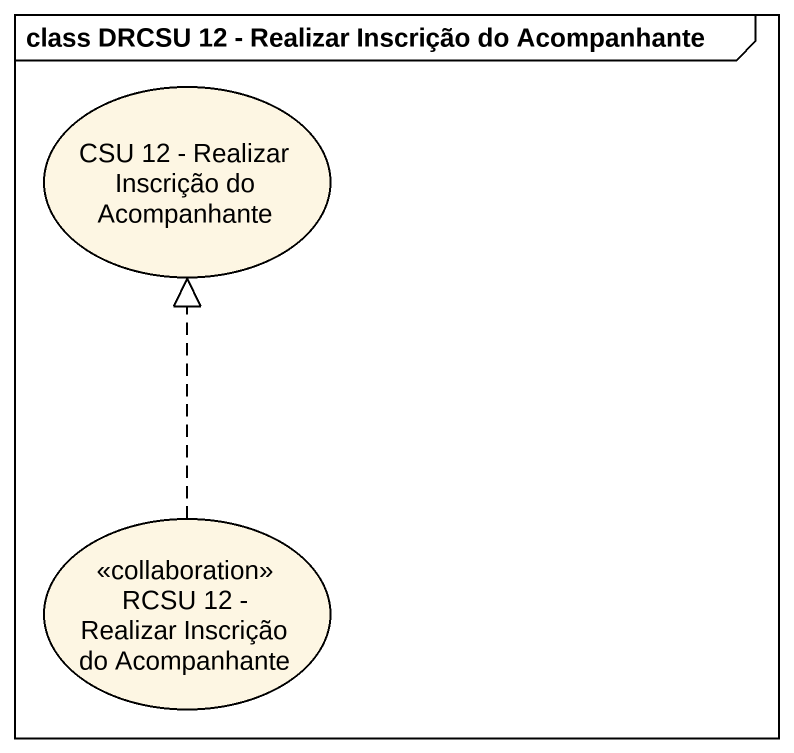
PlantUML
@startuml
mainframe class DRCSU 12 - Realizar Inscrição do Acompanhante
usecase "CSU 12 - Realizar Inscrição do Acompanhante" as CSU_12_Realizar_Inscrição
usecase "RCSU 12 - Realizar Inscrição do Acompanhante" as RCSU_12_Realizar_Inscrição <<collaboration>>
RCSU_12_Realizar_Inscrição .up.|> CSU_12_Realizar_Inscrição
@enduml
